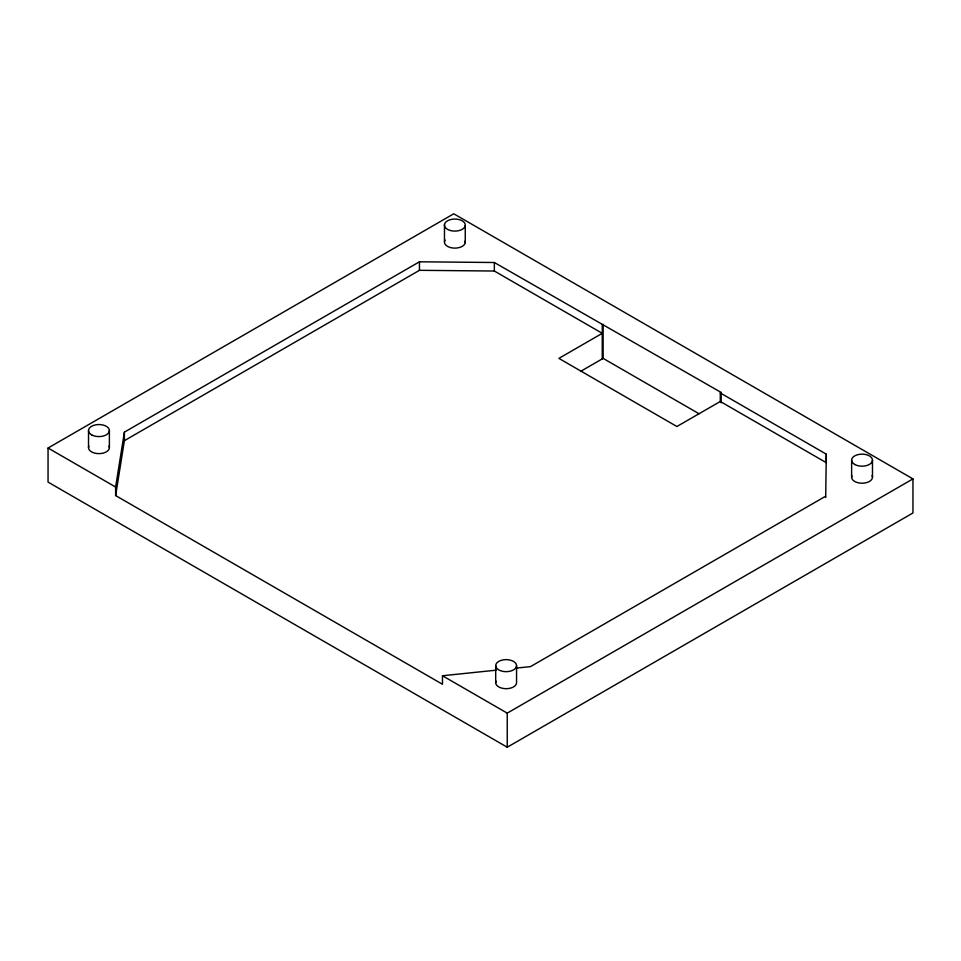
<?xml version="1.0" encoding="UTF-8"?>
<svg xmlns="http://www.w3.org/2000/svg" width="961" height="961" viewBox="0 0 961 961"><rect width="100%" height="100%" fill="white"/><g stroke="black" fill="none" stroke-linecap="round" stroke-linejoin="round"><path stroke-width="1.44" d="M825.691 497.522L826.292 454.157L720.294 392.953L720.294 401.47L826.292 462.673L826.292 454.157M496.188 670.177L442.48 675.751L442.48 684.268L115.62 495.552L115.62 487.035L124.389 432.15L419.452 261.8L494.35 262.509L721.158 392.448L721.158 402.815M115.62 495.552L124.389 440.667L124.389 432.15M48.05 448.03L453.76 213.786L912.95 478.902L912.95 512.97L507.24 747.214L48.05 482.098L48.05 448.03L115.62 487.035M124.389 440.667L419.452 270.317L494.35 271.026L602.271 333.323L558.882 358.381L676.904 426.516L720.294 401.47M580.576 371.402L603.136 358.381L699.115 413.795M720.294 392.953L721.158 392.448M825.559 496.26L530.496 666.622L517.066 668.015M442.48 675.751L507.24 713.134L912.95 478.902M872.48 460.019L872.48 477.052M851.626 460.307L851.626 477.341M603.136 324.313L603.136 358.381M602.271 324.806L602.271 358.885M516.562 665.649A10.427 6.018 0 0 1 500.921 670.862A10.427 6.018 0 0 1 500.921 660.435A10.427 6.018 0 0 1 516.562 665.649L516.562 682.682A10.427 6.018 0 0 1 504.777 688.653A10.427 6.018 0 0 1 496.056 681.133M507.24 713.134L507.24 747.214M495.696 665.649L495.696 682.682M494.35 262.509L494.35 271.026M465.256 225.619A10.427 6.018 0 0 1 448.871 230.003A10.427 6.018 0 0 1 450.481 219.613A10.427 6.018 0 0 1 465.256 225.619L465.256 242.652M444.475 224.538L444.475 241.571M419.452 261.8L419.452 270.317M109.386 430.564L109.386 447.598M88.52 430.564L88.52 447.598M465.148 241.079A10.427 6.018 0 0 1 453.94 248.106A10.427 6.018 0 0 1 445.075 240.046M872.059 475.503A10.427 6.018 0 0 1 862.305 483.215A10.427 6.018 0 0 1 851.914 475.779M109.025 446.036A10.427 6.018 0 0 1 98.947 453.628A10.427 6.018 0 0 1 88.868 446.036M91.571 434.828A10.427 6.018 0 0 0 109.025 432.126A10.427 6.018 0 0 0 96.244 424.75A10.427 6.018 0 0 0 91.571 434.828M854.858 464.523A10.427 6.018 0 0 0 872.192 461.58A10.427 6.018 0 0 0 859.11 454.385A10.427 6.018 0 0 0 854.858 464.523"/></g></svg>
